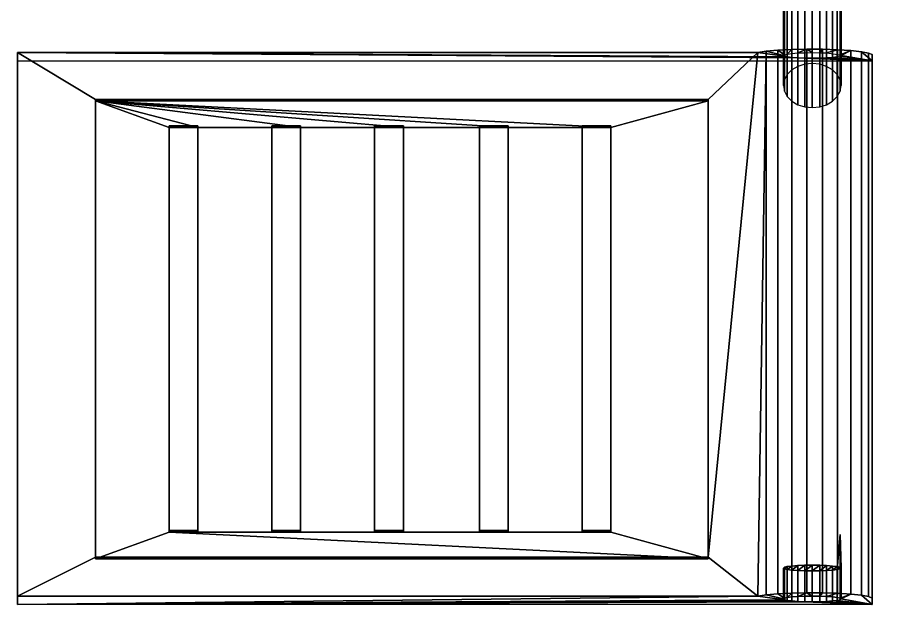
# Model space of a CAD drawing. Header units: inches. Extents: x 9.4 to 92.8, y 5.1 to 50.9.
# Drawn here: x 79.64 to 88.06, y 5.11 to 10.73 of the extents above; entities that cross this region are included whole.
import ezdxf
from ezdxf.enums import TextEntityAlignment as Align

# ---------------------------------------------------------------- set-up
doc = ezdxf.new("R2010")
doc.units = ezdxf.units.IN
doc.header["$MEASUREMENT"] = 0
doc.layers.add('AFUCH-3-FMCH', color=4, linetype='Continuous')
doc.layers.add('AFUCH-3-MSPL', color=19, linetype='Continuous')
doc.styles.get("Standard").update_dxf_attribs({"font": 'arial.ttf'})

# ---------------------------------------------------------------- blocks, each defined once
blk = doc.blocks.new('3_WHEELCHAIR')
at = {"flags": 1}
for tag in ['CAPPN', 'CAPPD', 'CAPMG', 'CAPMC', 'CAPGC', 'CAPALIAS1', 'CAPALIAS2', 'CAPALIAS3', 'CAPBLDG', 'CAPFLOOR', 'CAPDEPT', 'CAPPERSON', 'CAPPL', 'CAPQT', 'CAPDH']:
    blk.add_attdef(tag, (0, 0), '', height=0.001, dxfattribs=at)
blk.add_attdef('CAPTG', text='', height=2.5, dxfattribs=at).set_placement((9.8992, -23.8733), align=Align.CENTER)
at = {"layer": 'AFUCH-3-FMCH'}
mesh = blk.add_polyface(dxfattribs=at)
corners = [(19.287, -39.212, 3.2896), (19.8615, -36.6041, 13.8694), (19.3307, -39.1682, 3.2279), (19.5256, -39.5292, 3.736), (19.5969, -39.522, 3.7259), (20.1277, -37.0459, 14.0021), (20.0563, -37.0549, 14.0048), (20.295, -36.9229, 13.9652), (20.2512, -36.9776, 13.9816), (19.6634, -39.5008, 3.6961), (19.7205, -39.4672, 3.6488), (20.3225, -36.8592, 13.946), (19.7643, -39.4234, 3.5872), (20.1941, -36.5621, 13.8568), (20.2512, -36.6041, 13.8694), (19.7643, -39.212, 3.2896), (19.7205, -39.1682, 3.2279), (20.295, -36.6588, 13.8858), (19.7918, -39.263, 3.3613), (20.3225, -36.7225, 13.905), (19.8012, -39.3177, 3.4384), (20.3319, -36.7908, 13.9255), (19.7918, -39.3724, 3.5154), (19.985, -37.0459, 14.0021), (19.4543, -39.522, 3.7259), (19.9185, -37.0195, 13.9942), (19.3878, -39.5008, 3.6961), (19.8615, -36.9776, 13.9816), (19.3307, -39.4672, 3.6488), (19.8177, -36.9229, 13.9652), (19.7901, -36.8592, 13.946), (19.287, -39.4234, 3.5872), (19.7807, -36.7908, 13.9255), (19.2594, -39.3724, 3.5154), (19.7901, -36.7225, 13.905), (19.25, -39.3177, 3.4384), (19.8177, -36.6588, 13.8858), (19.2594, -39.263, 3.3613), (20.1941, -37.0195, 13.9942), (19.4543, -39.1134, 3.1509), (19.985, -36.5358, 13.8489), (19.5256, -39.1062, 3.1407), (19.3878, -40.5174, 3.7951), (19.4543, -40.5385, 3.8248), (19.5256, -40.5457, 3.835), (19.5969, -40.5385, 3.8248), (19.6634, -40.5174, 3.7951), (19.7205, -40.4838, 3.7478), (19.3307, -40.1847, 3.3269), (19.287, -40.2285, 3.3885), (19.3878, -39.1346, 3.1806), (19.3878, -40.1511, 3.2796), (19.4543, -40.13, 3.2499), (19.5256, -40.1228, 3.2397), (19.5969, -39.1134, 3.1509), (19.5969, -40.13, 3.2499), (19.7643, -40.44, 3.6862), (19.6634, -39.1346, 3.1806), (19.6634, -40.1511, 3.2796), (19.7205, -40.1847, 3.3269), (19.7643, -40.2285, 3.3885), (19.7918, -40.2795, 3.4603), (19.8012, -40.3342, 3.5373), (19.7918, -40.389, 3.6144), (19.3307, -40.4838, 3.7478), (19.287, -40.44, 3.6862), (19.2594, -40.389, 3.6144), (19.25, -40.3342, 3.5373), (19.2594, -40.2795, 3.4603)]
mesh.append_faces([[corners[k] for k in face] for face in [(3, 4, 5, 6), (7, 8, 9, 10), (11, 7, 10, 12), (13, 14, 15, 16), (14, 17, 18, 15), (19, 21, 22, 20), (21, 11, 12, 22), (6, 23, 24, 3), (24, 23, 25, 26), (26, 25, 27, 28), (31, 30, 32, 33), (33, 32, 34, 35), (35, 34, 36, 37), (37, 36, 1, 0), (9, 8, 38, 4), (26, 42, 43, 24), (24, 43, 44, 3), (3, 44, 45, 4), (9, 46, 47, 10), (2, 48, 49, 0), (50, 51, 48, 2), (39, 52, 51, 50), (41, 53, 52, 39), (54, 55, 53, 41), (10, 47, 56, 12), (57, 58, 55, 54), (16, 59, 58, 57), (15, 60, 59, 16), (18, 61, 60, 15), (20, 62, 61, 18), (22, 63, 62, 20), (12, 56, 63, 22), (28, 64, 42, 26), (31, 65, 64, 28), (33, 66, 65, 31), (35, 67, 66, 33), (37, 68, 67, 35), (0, 49, 68, 37), (4, 45, 46, 9)]])
mesh.append_faces([[corners[k] for k in face] for face in [(17, 19, 20, 18)]], dxfattribs={"vtx0": -1})
mesh.append_faces([[corners[k] for k in face] for face in [(28, 29, 30, 31)]], dxfattribs={"vtx1": -1})
mesh.append_faces([[corners[k] for k in face] for face in [(39, 40, 41, 41)]], dxfattribs={"vtx1": -1, "vtx2": -1})
mesh.append_faces([[corners[k] for k in face] for face in [(0, 1, 2, 2)]], dxfattribs={"vtx2": -1})
at = {"layer": 'AFUCH-3-MSPL'}
mesh = blk.add_polyface(dxfattribs=at)
corners = [(19.0852, -45.216, 4.4272), (19.25, -45.2557, 4.0273), (19.2594, -45.2627, 3.9564), (19.0047, -45.2285, 4.3012), (11.9141, -45.2285, 4.3012), (12.6611, -44.8544, 4.2641), (18.5273, -44.8544, 4.2641), (11.9141, -45.3083, 3.4968), (11.9141, -40.0977, 2.98), (11.9141, -40.0179, 3.7845), (12.6611, -40.4665, 3.829), (19.0047, -40.0179, 3.7845), (19.0852, -40.0054, 3.9104), (18.5273, -40.4665, 3.829), (19.1957, -39.9954, 4.0113), (19.1957, -45.206, 4.5281), (19.2594, -45.2487, 4.0982), (19.25, -40.0451, 3.5105), (19.2594, -40.0521, 3.4396), (19.287, -40.0586, 3.3735), (19.3878, -40.0686, 3.2732), (19.3307, -40.0643, 3.3168), (20.098, -40.0977, 2.98), (19.4543, -40.0713, 3.2459), (19.5256, -40.0722, 3.2365), (19.5969, -40.0713, 3.2459), (19.6634, -40.0686, 3.2732), (19.7205, -40.0643, 3.3168), (19.7643, -40.0586, 3.3735), (19.7918, -40.0521, 3.4396), (19.8012, -40.0451, 3.5105), (19.8947, -39.9983, 3.9815), (19.9961, -40.0093, 3.8715), (20.0654, -40.0224, 3.7391), (20.098, -40.0368, 3.5934), (20.098, -45.3083, 3.4968), (20.098, -45.2475, 4.1102), (19.9961, -45.2199, 4.3883), (20.0654, -45.233, 4.2559), (19.8012, -45.2557, 4.0273), (19.8947, -45.209, 4.4982), (19.7918, -44.9353, 4.0671), (19.7918, -45.2487, 4.0982), (19.7643, -45.2421, 4.1643), (19.7681, -45.2011, 4.5784), (19.7205, -45.2365, 4.221), (19.6634, -45.2322, 4.2645), (19.5969, -45.2295, 4.2919), (19.625, -45.1966, 4.6231), (19.5256, -45.2285, 4.3012), (19.4751, -45.196, 4.6295), (19.4543, -45.2295, 4.2919), (19.3878, -45.2322, 4.2645), (19.3307, -45.2365, 4.221), (19.3287, -45.1992, 4.5971), (19.287, -45.2421, 4.1643), (19.2594, -40.038, 3.5814), (19.3287, -39.9885, 4.0804), (19.287, -40.0315, 3.6475), (19.4751, -39.9853, 4.1128), (19.3307, -40.0258, 3.7042), (19.3878, -40.0215, 3.7478), (19.5969, -40.0188, 3.7751), (19.625, -39.986, 4.1064), (19.5256, -40.0179, 3.7845), (19.4543, -40.0188, 3.7751), (19.7681, -39.9904, 4.0616), (19.6634, -40.0215, 3.7478), (19.7205, -45.2749, 3.8336), (19.5969, -45.282, 3.7626), (19.6634, -45.2792, 3.79), (19.4543, -45.282, 3.7626), (19.5256, -45.2829, 3.7533), (19.287, -45.2693, 3.8903), (19.3307, -45.2749, 3.8336), (19.3878, -45.2792, 3.79), (19.7918, -40.038, 3.5814), (19.7643, -45.2693, 3.8903), (19.7918, -45.2627, 3.9564), (12.6611, -40.482, 3.6723), (12.6611, -44.87, 4.1074), (13.3656, -44.615, 4.0821), (18.5273, -44.87, 4.1074), (18.5273, -40.482, 3.6723), (17.597, -44.615, 4.0821), (17.597, -40.7364, 3.6975), (13.6412, -44.615, 4.0821), (13.3656, -40.7364, 3.6975), (17.3214, -40.7364, 3.6975), (16.6128, -40.7364, 3.6975), (16.3372, -40.7364, 3.6975), (15.6097, -40.7364, 3.6975), (15.3341, -40.7364, 3.6975), (14.6255, -40.7364, 3.6975), (14.3499, -40.7364, 3.6975), (13.6412, -40.7364, 3.6975), (13.3656, -40.7208, 3.8542), (13.3656, -44.5994, 4.2388), (13.6412, -40.7208, 3.8542), (13.6412, -44.5994, 4.2388), (14.3499, -44.615, 4.0821), (14.6255, -44.615, 4.0821), (14.3499, -40.7208, 3.8542), (14.3499, -44.5994, 4.2388), (14.6255, -40.7208, 3.8542), (14.6255, -44.5994, 4.2388), (15.3341, -44.615, 4.0821), (15.3341, -40.7208, 3.8542), (15.3341, -44.5994, 4.2388), (15.6097, -40.7208, 3.8542), (15.6097, -44.5994, 4.2388), (15.6097, -44.615, 4.0821), (16.3372, -44.615, 4.0821), (16.3372, -40.7208, 3.8542), (16.3372, -44.5994, 4.2388), (16.6128, -40.7208, 3.8542), (16.6128, -44.5994, 4.2388), (16.6128, -44.615, 4.0821), (17.3214, -44.615, 4.0821), (17.3214, -40.7208, 3.8542), (17.3214, -44.5994, 4.2388), (17.597, -40.7208, 3.8542), (17.597, -44.5994, 4.2388), (19.2594, -44.9666, 3.93), (19.287, -44.9732, 3.8639), (19.25, -44.9596, 4.0009), (19.7918, -44.9525, 4.0718), (19.7643, -44.946, 4.1379), (19.7205, -44.9404, 4.1946), (19.6634, -44.9361, 4.2382), (19.5969, -44.9333, 4.2655), (19.5256, -44.9324, 4.2749), (19.4543, -44.9333, 4.2655), (19.3878, -44.9361, 4.2382), (19.3307, -44.9404, 4.1946), (19.287, -44.946, 4.1379), (19.2594, -44.9525, 4.0718), (19.7918, -44.6391, 4.0407), (19.8012, -44.9596, 4.0009), (19.7918, -44.9666, 3.93), (19.7643, -44.9732, 3.8639), (19.7205, -44.9788, 3.8072), (19.6634, -44.9831, 3.7636), (19.5969, -44.9858, 3.7363), (19.5256, -44.9868, 3.7269), (19.4543, -44.9858, 3.7363), (19.3878, -44.9831, 3.7636), (19.3307, -44.9788, 3.8072)]
mesh.append_faces([[corners[k] for k in face] for face in [(4, 7, 8, 9), (0, 12, 14, 15), (22, 35, 36, 34), (57, 54, 15, 14), (54, 57, 59, 50), (66, 31, 40, 44), (44, 48, 63, 66), (48, 50, 59, 63), (40, 31, 32, 37), (34, 36, 38, 33), (33, 38, 37, 32), (5, 10, 79, 80), (83, 13, 6, 82), (87, 96, 97, 81), (97, 96, 98, 99), (98, 96, 87, 95), (95, 86, 99, 98), (86, 81, 97, 99), (86, 95, 94, 100), (94, 102, 103, 100), (103, 102, 104, 105), (104, 102, 94, 93), (93, 101, 105, 104), (101, 100, 103, 105), (101, 93, 92, 106), (92, 107, 108, 106), (108, 107, 109, 110), (109, 107, 92, 91), (91, 111, 110, 109), (111, 106, 108, 110), (111, 91, 90, 112), (90, 113, 114, 112), (114, 113, 115, 116), (115, 113, 90, 89), (89, 117, 116, 115), (117, 112, 114, 116), (117, 89, 88, 118), (88, 119, 120, 118), (120, 119, 121, 122), (121, 119, 88, 85), (85, 84, 122, 121), (84, 118, 120, 122), (2, 123, 124, 73), (1, 125, 123, 2), (42, 126, 127, 43), (43, 127, 128, 45), (45, 128, 129, 46), (46, 129, 130, 47), (47, 130, 131, 49), (49, 131, 132, 51), (51, 132, 133, 52), (52, 133, 134, 53), (53, 134, 135, 55), (55, 135, 136, 16), (16, 136, 125, 1), (41, 137, 126, 42), (78, 139, 138, 39), (77, 140, 139, 78), (68, 141, 140, 77), (70, 142, 141, 68), (69, 143, 142, 70), (72, 144, 143, 69), (71, 145, 144, 72), (75, 146, 145, 71), (74, 147, 146, 75), (73, 124, 147, 74), (80, 82, 6, 5)]])
mesh.append_faces([[corners[k] for k in face] for face in [(4, 5, 6, 3), (39, 41, 42, 40)]], dxfattribs={"vtx0": -1})
mesh.append_faces([[corners[k] for k in face] for face in [(19, 9, 20, 21), (37, 35, 39, 40), (64, 59, 61, 65), (68, 35, 69, 70), (69, 35, 71, 72)]], dxfattribs={"vtx0": -1, "vtx1": -1})
mesh.append_faces([[corners[k] for k in face] for face in [(31, 30, 22, 32), (60, 57, 58, 58), (73, 7, 2, 2), (74, 7, 73, 73), (75, 7, 74, 74), (71, 7, 75, 75), (30, 31, 76, 76), (77, 35, 68, 68), (106, 84, 101, 101), (135, 123, 136, 136), (134, 124, 135, 135), (133, 147, 134, 134), (132, 146, 133, 133), (131, 145, 132, 132), (130, 144, 131, 131), (129, 143, 130, 130), (128, 142, 129, 129), (127, 141, 128, 128)]], dxfattribs={"vtx0": -1, "vtx1": -1, "vtx2": -1})
mesh.append_faces([[corners[k] for k in face] for face in [(2, 7, 3, 3)]], dxfattribs={"vtx0": -1, "vtx1": -1, "vtx2": -1, "vtx3": -1})
mesh.append_faces([[corners[k] for k in face] for face in [(0, 1, 2, 3), (9, 10, 5, 4), (13, 11, 6, 6), (15, 16, 1, 0), (17, 12, 11, 18), (18, 11, 9, 19), (44, 46, 47, 48), (62, 63, 59, 64), (3, 7, 4, 4), (80, 81, 82, 82), (79, 87, 81, 80), (83, 85, 79, 79)]], dxfattribs={"vtx0": -1, "vtx2": -1})
mesh.append_faces([[corners[k] for k in face] for face in [(20, 9, 8, 22)]], dxfattribs={"vtx0": -1, "vtx3": -1})
mesh.append_faces([[corners[k] for k in face] for face in [(11, 12, 3, 6), (33, 32, 22, 34), (36, 35, 37, 38), (81, 86, 84, 82)]], dxfattribs={"vtx1": -1})
mesh.append_faces([[corners[k] for k in face] for face in [(0, 3, 12, 12), (24, 23, 22, 25), (26, 25, 22, 27), (28, 27, 22, 29), (78, 39, 35, 77), (10, 13, 79, 79), (95, 87, 79, 79), (100, 101, 84, 86), (111, 112, 84, 106), (126, 140, 127, 127), (83, 79, 13, 13)]], dxfattribs={"vtx1": -1, "vtx2": -1})
mesh.append_faces([[corners[k] for k in face] for face in [(23, 20, 22, 22), (30, 29, 22, 22), (53, 55, 54, 54), (35, 7, 71, 71), (124, 123, 135, 135), (147, 124, 134, 134), (146, 147, 133, 133), (145, 146, 132, 132), (144, 145, 131, 131), (143, 144, 130, 130), (142, 143, 129, 129), (141, 142, 128, 128), (140, 141, 127, 127)]], dxfattribs={"vtx1": -1, "vtx2": -1, "vtx3": -1})
mesh.append_faces([[corners[k] for k in face] for face in [(47, 49, 50, 48), (52, 53, 54, 50), (55, 16, 15, 54), (17, 56, 14, 12), (57, 14, 56, 58), (59, 57, 60, 61), (66, 63, 62, 67), (31, 66, 67, 76), (9, 11, 13, 10)]], dxfattribs={"vtx1": -1, "vtx3": -1})
mesh.append_faces([[corners[k] for k in face] for face in [(40, 42, 43, 44), (85, 88, 89, 79), (117, 118, 84, 112), (140, 126, 137, 137), (139, 140, 137, 137), (138, 139, 137, 137)]], dxfattribs={"vtx2": -1})
mesh.append_faces([[corners[k] for k in face] for face in [(43, 45, 46, 44), (49, 51, 52, 50), (89, 90, 91, 79), (91, 92, 93, 79), (123, 125, 136, 136)]], dxfattribs={"vtx2": -1, "vtx3": -1})
mesh.append_faces([[corners[k] for k in face] for face in [(83, 82, 84, 85), (93, 94, 95, 79), (39, 138, 137, 41)]], dxfattribs={"vtx3": -1})

msp = doc.modelspace()

# ---------------------------------------------------------------- block references
msp.add_blockref('3_WHEELCHAIR', (67.729, 50.4148))

doc.saveas('drawing.dxf')
